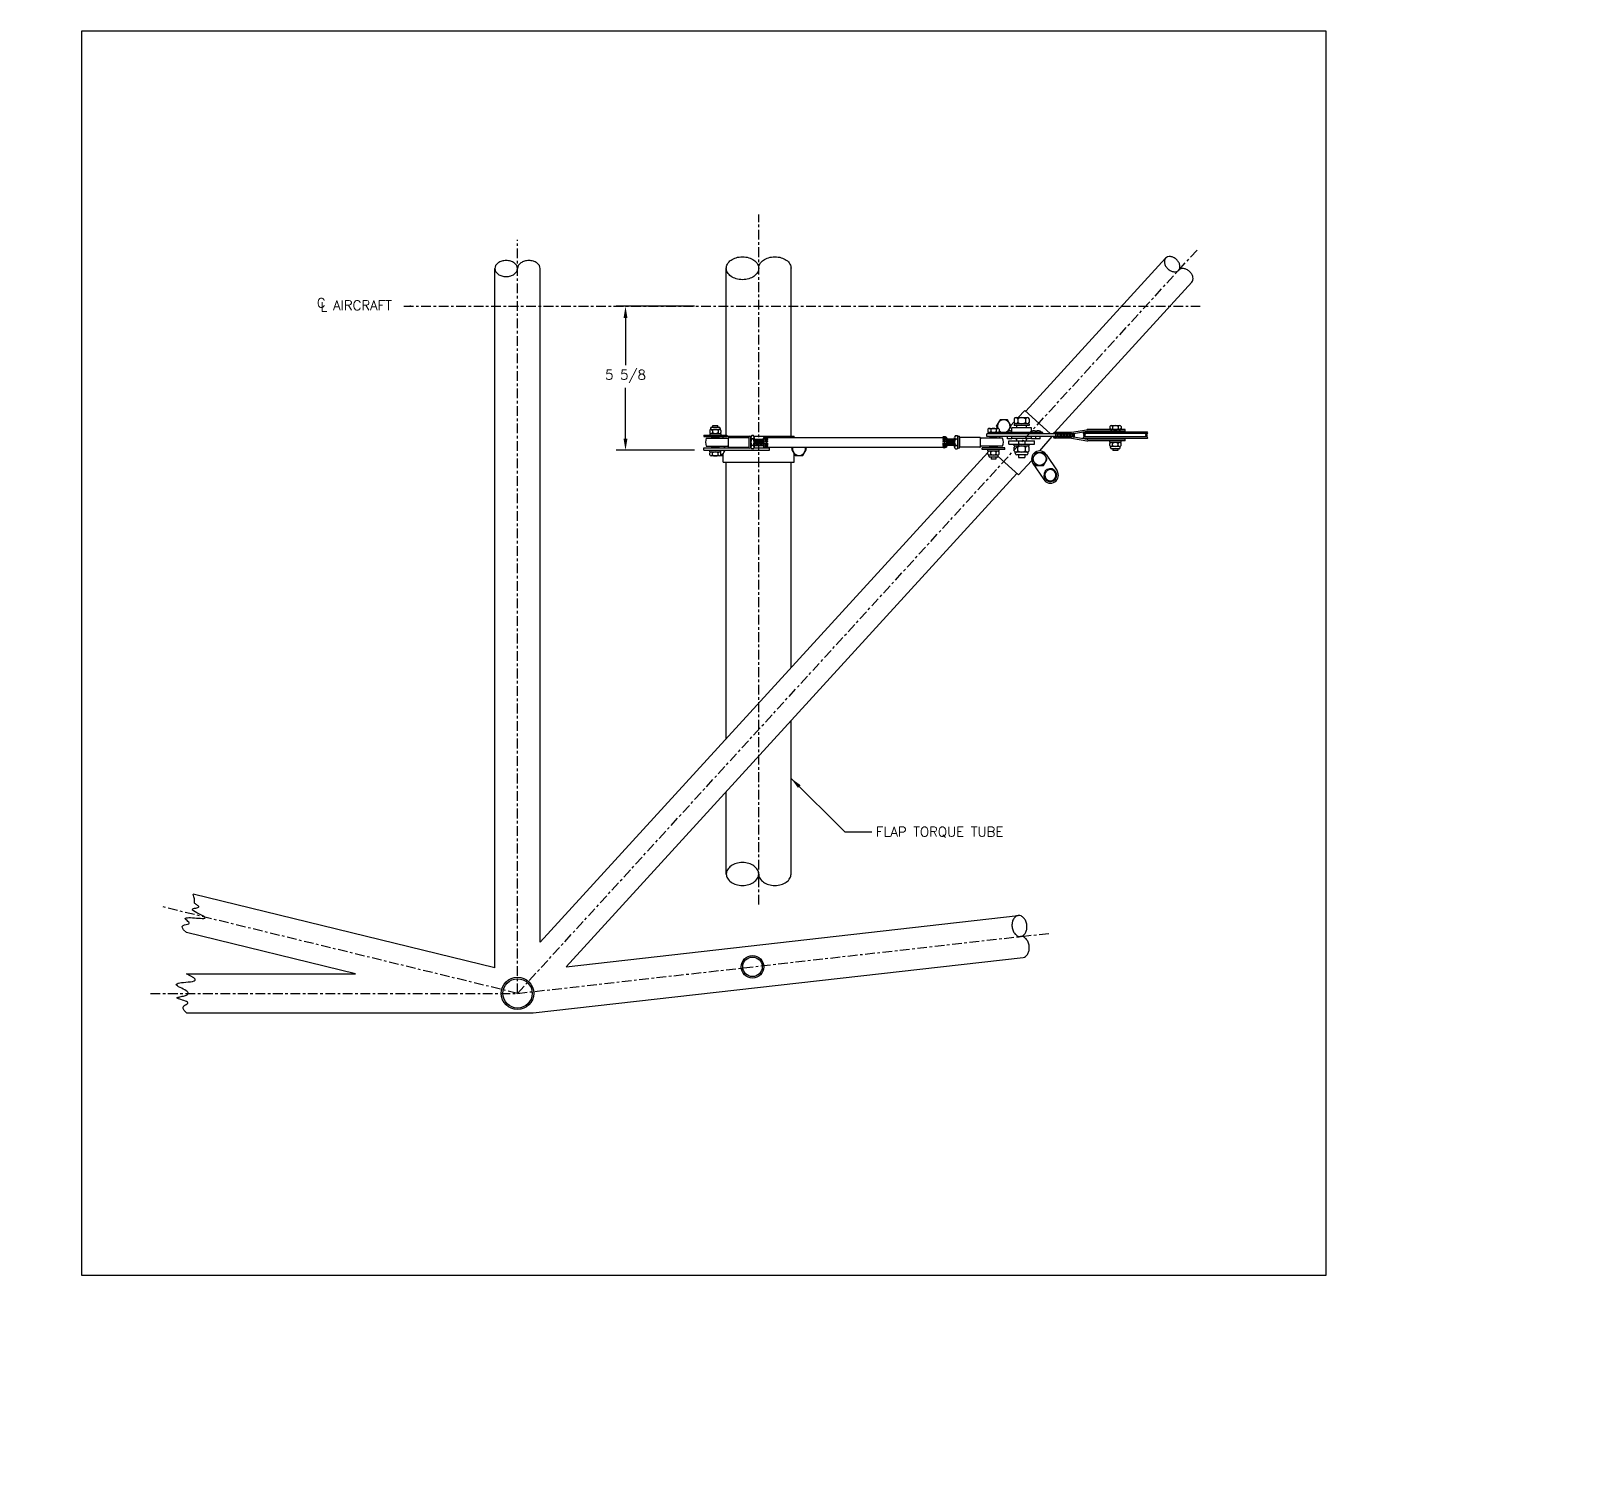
# Model space of a CAD drawing. Extents: x 0 to 197, y -9 to 48.
# Drawn here: x 77.5 to 137.2, y -8.7 to 46.8 of the extents above; entities that cross this region are included whole.
import ezdxf

# ---------------------------------------------------------------- set-up
doc = ezdxf.new("R2010")
doc.units = 0
doc.header["$LTSCALE"] = 0.3
doc.header["$MEASUREMENT"] = 0
doc.linetypes.add('CENTER', pattern=[2, 1.25, -0.25, 0.25, -0.25])
doc.linetypes.add('HIDDEN', pattern=[0.375, 0.25, -0.125])
doc.layers.get('Defpoints').update_dxf_attribs({"linetype": 'CONTINUOUS'})
for name, color, linetype in [('1', 1, 'CONTINUOUS'), ('CENTER', 4, 'CENTER'), ('HW', 6, 'CONTINUOUS'), ('NOTES', 2, 'CONTINUOUS')]:
    doc.layers.add(name, color=color, linetype=linetype)
doc.styles.add('ROMANS', font='ROMANS.shx')
doc.dimstyles.new('DECIMAL', dxfattribs={"dimscale": 3, "dimtxt": 0.125, "dimasz": 0.15, "dimexe": 0.12, "dimexo": 0.12, "dimgap": 0.05, "dimtad": 0, "dimtih": 1, "dimtoh": 1, "dimzin": 4, "dimdsep": 46, "dimtxsty": 'ROMANS', "dimcen": 0.09, "dimclrd": 6, "dimclre": 6, "dimclrt": 256, "dimadec": 0, "dimazin": 0, "dimtfac": 0.72, "dimtofl": 0, "dimtmove": 0, "dimatfit": 3, "dimfxl": 1, "dimtolj": 1, "dimtzin": 4, "dimarcsym": 0})
doc.dimstyles.new('FRACTION', dxfattribs={"dimscale": 3, "dimtxt": 0.125, "dimasz": 0.15, "dimexe": 0.12, "dimexo": 0.12, "dimgap": 0.05, "dimtad": 0, "dimtih": 1, "dimtoh": 1, "dimdec": 4, "dimzin": 4, "dimdsep": 46, "dimlunit": 5, "dimtxsty": 'ROMANS', "dimcen": 0.09, "dimclrd": 6, "dimclre": 6, "dimclrt": 256, "dimadec": 0, "dimazin": 0, "dimtfac": 0.72, "dimtdec": 4, "dimtofl": 0, "dimtmove": 0, "dimatfit": 3, "dimfxl": 1, "dimfrac": 2, "dimtolj": 1, "dimtzin": 4, "dimarcsym": 0})

# ---------------------------------------------------------------- blocks, each defined once
blk = doc.blocks.new('*D10')
at = {"layer": 'Defpoints', "color": 0, "transparency": 16777216}
for p in [(100.448, 36.155), (103.473, 36.155), (103.473, 30.6)]:
    blk.add_point(p, dxfattribs=at)
at = {"layer": 'NOTES', "color": 6, "lineweight": -2, "transparency": 16777216}
for p, q in [((103.113, 36.155), (100.088, 36.155)), ((100.448, 35.705), (100.448, 33.887)), ((100.448, 31.05), (100.448, 33.015)), ((103.113, 30.6), (100.088, 30.6))]:
    blk.add_line(p, q, dxfattribs=at)
at = {"layer": 'NOTES', "color": 6, "transparency": 16777216}
for points in [[(100.373, 35.705), (100.523, 35.705), (100.448, 36.155)], [(100.373, 31.05), (100.523, 31.05), (100.448, 30.6)]]:
    blk.add_solid(points, dxfattribs=at)
at = {"layer": 'NOTES', "transparency": 16777216, "insert": (100.448, 33.451), "char_height": 0.375, "attachment_point": 5, "style": 'ROMANS'}
blk.add_mtext('\\A1;5 5/8', dxfattribs=at)

msp = doc.modelspace()

# ---------------------------------------------------------------- linework, layer by layer
at = {"layer": '1', "color": 41, "linetype": 'CENTER'}
for p, q in [((105.5863, 13.08015), (105.5863, 39.69015)), ((96.2813, 9.65515), (96.2813, 38.72149)), ((96.2813, 9.65515), (122.51723, 38.33905)), ((96.2813, 9.65515), (82.59718, 12.98936)), ((96.2813, 9.65515), (116.85252, 11.97873)), ((82.1193, 9.65515), (96.2813, 9.65515))]:
    msp.add_line(p, q, dxfattribs=at)
at = {"layer": '1', "color": 41}
for p, q in [((95.4063, 10.64029), (95.4063, 37.60937)), ((97.1563, 11.63044), (97.1563, 37.60937)), ((104.3363, 31.19015), (104.3363, 37.62195)), ((106.8363, 31.14515), (106.8363, 37.62195)), ((115.88889, 32.11089), (121.2868, 38.01246)), ((116.99876, 31.28704), (122.3014, 37.08445)), ((97.1563, 11.63044), (114.4312, 30.51719)), ((104.3363, 19.48038), (104.3363, 30.14515)), ((106.8363, 22.21364), (106.8363, 30.14515)), ((98.15441, 10.68439), (115.55362, 29.70705)), ((106.8363, 14.25743), (106.8363, 20.17636)), ((104.3363, 14.25743), (104.3363, 17.44309)), ((95.4063, 10.64029), (83.76296, 13.47725)), ((98.15441, 10.68439), (115.60328, 12.65529)), ((90.035, 10.40515), (83.5043, 11.99639)), ((96.88037, 8.90515), (115.78567, 11.04056)), ((83.5043, 10.40515), (90.035, 10.40515)), ((83.5043, 8.90515), (96.88037, 8.90515))]:
    msp.add_line(p, q, dxfattribs=at)
at = {"layer": '1'}
for p, q in [((115.31772, 31.55308), (115.44542, 31.69268)), ((115.59867, 31.86022), (115.85572, 32.14123)), ((115.85572, 32.14123), (116.40912, 31.63502)), ((104.2163, 31.06515), (104.2163, 31.13015)), ((104.35276, 31.14515), (105.30056, 31.14515)), ((105.39994, 31.14515), (106.9563, 31.14515)), ((105.87276, 31.09765), (112.74776, 31.09765)), ((106.9563, 31.09765), (106.9563, 31.14515)), ((114.38532, 31.13015), (114.38532, 31.23015)), ((117.77603, 31.23015), (114.38532, 31.23015)), ((117.77603, 31.13015), (114.38532, 31.13015)), ((114.84762, 31.06515), (114.90708, 31.13015)), ((116.40912, 31.63502), (116.85173, 31.23015)), ((116.43253, 30.57432), (116.91418, 31.13015)), ((117.63552, 31.29315), (117.02603, 31.29315)), ((117.02603, 31.23015), (117.02603, 31.29315)), ((117.02603, 31.06715), (117.02603, 31.13015)), ((117.63552, 31.06715), (117.02603, 31.06715)), ((117.65639, 31.29491), (118.25045, 31.39551)), ((117.65639, 31.0654), (118.25045, 30.96479)), ((117.66691, 31.23279), (118.26097, 31.3334)), ((117.66691, 31.12751), (118.26097, 31.02691)), ((117.77603, 31.13015), (117.77603, 31.23015)), ((119.7256, 31.39815), (118.28184, 31.39815)), ((119.7256, 31.33515), (118.28184, 31.33515)), ((119.7256, 31.33515), (119.7256, 31.39815)), ((103.47299, 30.69015), (105.22131, 30.69015)), ((103.47299, 30.60015), (103.47299, 30.69015)), ((103.47299, 30.60015), (106.00351, 30.60015)), ((104.2163, 30.14515), (104.2163, 30.46991)), ((105.27422, 30.69015), (105.29306, 30.69015)), ((105.40751, 30.69015), (106.00351, 30.69015)), ((105.87276, 30.72265), (112.74776, 30.72265)), ((106.00351, 30.60015), (106.00351, 30.69015)), ((106.9563, 30.14515), (106.9563, 30.46991)), ((114.5046, 30.69015), (114.52276, 30.71001)), ((119.7256, 31.02515), (118.28184, 31.02515)), ((119.7256, 30.96215), (118.28184, 30.96215)), ((119.7256, 30.96215), (119.7256, 31.02515)), ((104.2163, 30.14515), (106.9563, 30.14515)), ((114.83219, 30.36696), (115.61263, 29.65308)), ((115.61263, 29.65308), (116.12095, 30.20879)), ((116.16785, 30.09264), (116.58336, 29.46827)), ((116.684, 30.43614), (117.09951, 29.81176))]:
    msp.add_line(p, q, dxfattribs=at)
at = {"layer": '1', "color": 6}
for p, q in [((103.47276, 31.19015), (103.47276, 31.13015)), ((103.47276, 31.19015), (104.35276, 31.19015)), ((103.47276, 31.13015), (104.35276, 31.13015)), ((103.56581, 31.06515), (104.38822, 31.06515)), ((103.6962, 31.25015), (104.12933, 31.25015)), ((103.78776, 31.13015), (103.78776, 31.09674)), ((103.78776, 31.13015), (104.03776, 31.13015)), ((103.78776, 31.09674), (104.03776, 31.09674)), ((104.03776, 31.13015), (104.03776, 31.09674)), ((104.35276, 31.19015), (104.35276, 31.13015)), ((104.41276, 31.07015), (104.41276, 30.75015)), ((104.44276, 31.10015), (105.20776, 31.10015)), ((105.20776, 31.10015), (105.20776, 30.72015)), ((105.28778, 30.72008), (105.28775, 31.1014)), ((105.28776, 31.10015), (105.28776, 30.72015)), ((105.38224, 31.16487), (105.31825, 31.16486)), ((105.41278, 30.72009), (105.41275, 31.10141)), ((105.41278, 30.72009), (105.41275, 31.10141)), ((105.41275, 31.09616), (105.41278, 30.72416)), ((113.14775, 31.10022), (113.14778, 30.71889)), ((113.14775, 31.10022), (113.14778, 30.71889)), ((113.14778, 30.72414), (113.14775, 31.09614)), ((113.17825, 31.16485), (113.24224, 31.16485)), ((113.27275, 31.10023), (113.27278, 30.7189)), ((113.27276, 30.72015), (113.27276, 31.10015)), ((113.35276, 30.72015), (113.35276, 31.10015)), ((114.11776, 31.10015), (113.35276, 31.10015)), ((114.14776, 30.75015), (114.14776, 31.07015)), ((114.99472, 31.06515), (114.17231, 31.06515)), ((114.86433, 31.29015), (114.4312, 31.29015)), ((114.52276, 31.09674), (114.52276, 31.13015)), ((114.77276, 31.09674), (114.52276, 31.09674)), ((114.77276, 31.09674), (114.77276, 31.13015)), ((114.92167, 31.23015), (114.92167, 31.29015)), ((116.54667, 31.29015), (114.92167, 31.29015)), ((115.19102, 31.04214), (115.19102, 31.13015)), ((115.35102, 31.04214), (115.19102, 31.04214)), ((115.35102, 31.04214), (115.35102, 31.13015)), ((116.10917, 31.47015), (115.35917, 31.47015)), ((115.35917, 31.35015), (115.35917, 31.47015)), ((115.35917, 31.05015), (115.35917, 31.13015)), ((115.9837, 31.05015), (115.35917, 31.05015)), ((116.02292, 31.62015), (115.44542, 31.62015)), ((116.02292, 31.56015), (115.44542, 31.56015)), ((115.48465, 31.04214), (115.48465, 31.05015)), ((115.54417, 31.04214), (115.48465, 31.04214)), ((115.54417, 31.47015), (115.54417, 31.56015)), ((115.54417, 30.96015), (115.54417, 31.05015)), ((115.92417, 31.47015), (115.92417, 31.56015)), ((115.92417, 30.96015), (115.92417, 31.05015)), ((115.9837, 31.04214), (115.92417, 31.04214)), ((116.10917, 31.05015), (115.9837, 31.05015)), ((115.9837, 31.04214), (115.9837, 31.05015)), ((116.10917, 31.35015), (116.10917, 31.47015)), ((116.10917, 31.05015), (116.10917, 31.13015)), ((116.11733, 31.04214), (116.11733, 31.13015)), ((116.27733, 31.04214), (116.11733, 31.04214)), ((116.27733, 31.04214), (116.27733, 31.13015)), ((116.28686, 31.04214), (116.28686, 31.13015)), ((116.44686, 31.04214), (116.28686, 31.04214)), ((116.44686, 31.04214), (116.44686, 31.13015)), ((116.54667, 31.23015), (116.54667, 31.29015)), ((118.1006, 31.27615), (118.1006, 31.27415)), ((118.1006, 31.08615), (118.1006, 31.08415)), ((120.5716, 31.30515), (118.1296, 31.30515)), ((120.5716, 31.24515), (118.1296, 31.24515)), ((120.5716, 31.11515), (118.1296, 31.11515)), ((120.5716, 31.05515), (118.1296, 31.05515)), ((119.2356, 31.33515), (119.2356, 31.30515)), ((119.2356, 31.05515), (119.2356, 31.02515)), ((119.4656, 31.33515), (119.4656, 31.30515)), ((119.4656, 31.05515), (119.4656, 31.02515)), ((120.6006, 31.27615), (120.6006, 31.27415)), ((120.6006, 31.08615), (120.6006, 31.08415)), ((103.56581, 30.75515), (104.38822, 30.75515)), ((103.6962, 30.54015), (104.12933, 30.54015)), ((103.78776, 30.72356), (104.03776, 30.72356)), ((103.78776, 30.72356), (103.78776, 30.69015)), ((103.78776, 30.69015), (104.03776, 30.69015)), ((104.03776, 30.72356), (104.03776, 30.69015)), ((104.44276, 30.72015), (105.20776, 30.72015)), ((105.38225, 31.03751), (105.31826, 31.03751)), ((105.38227, 30.78281), (105.31828, 30.78281)), ((105.38228, 30.65546), (105.31829, 30.65545)), ((113.17826, 31.03749), (113.24225, 31.0375)), ((113.17828, 30.78279), (113.24227, 30.7828)), ((113.17829, 30.65544), (113.24228, 30.65545)), ((114.11776, 30.72015), (113.35276, 30.72015)), ((114.99472, 30.75515), (114.17231, 30.75515)), ((115.08776, 30.69015), (114.20776, 30.69015)), ((114.20776, 30.63015), (114.20776, 30.69015)), ((115.08776, 30.63015), (114.20776, 30.63015)), ((114.86433, 30.57015), (114.4312, 30.57015)), ((114.77276, 30.72356), (114.52276, 30.72356)), ((114.52276, 30.69015), (114.52276, 30.72356)), ((114.77276, 30.69015), (114.52276, 30.69015)), ((114.77276, 30.69015), (114.77276, 30.72356)), ((115.08776, 30.63015), (115.08776, 30.69015)), ((115.23417, 30.96015), (116.23417, 30.96015)), ((115.23417, 30.83415), (115.23417, 30.96015)), ((115.23417, 30.83415), (116.23417, 30.83415)), ((115.44542, 30.77415), (116.02292, 30.77415)), ((116.23417, 30.83415), (116.23417, 30.96015)), ((119.56717, 30.90215), (119.13404, 30.90215))]:
    msp.add_line(p, q, dxfattribs=at)
at = {"layer": '1', "color": 4, "linetype": 'HIDDEN', "ltscale": 0.25}
for p, q in [((115.60917, 30.96015), (115.60917, 30.83415)), ((115.85917, 30.96015), (115.85917, 30.83415))]:
    msp.add_line(p, q, dxfattribs=at)
at = {"layer": '1', "color": 41}
for points in [[(96.2813, 37.60937, 0.13325615), (96.25082, 37.72173, 0.10675627), (96.15316, 37.82812, 0.08282753), (96.01712, 37.89387, 0.07135175), (95.8438, 37.91873, 0.07135175), (95.67049, 37.89387, 0.08282753), (95.53444, 37.82812, 0.10675627), (95.43679, 37.72173, 0.13325615), (95.4063, 37.60937, 0.13325615), (95.43679, 37.49701, 0.10675627), (95.53444, 37.39062, 0.08282753), (95.67049, 37.32487, 0.07135175), (95.8438, 37.30001, 0.07135175), (96.01712, 37.32487, 0.08282753), (96.15316, 37.39062, 0.10675627), (96.25082, 37.49701, 0.13325615)], [(104.3363, 37.62195, -0.13325615), (104.37985, 37.78247, -0.10675627), (104.51936, 37.93445, -0.08282753), (104.71371, 38.02838, -0.07135175), (104.9613, 38.06389, -0.07135175), (105.2089, 38.02838, -0.08282753), (105.40324, 37.93445, -0.10675627), (105.54275, 37.78247, -0.13325615), (105.5863, 37.62195, -0.13325615), (105.54275, 37.46144, -0.10675627), (105.40324, 37.30945, -0.08282753), (105.2089, 37.21552, -0.07135175), (104.9613, 37.18001, -0.07135175), (104.71371, 37.21552, -0.08282753), (104.51936, 37.30945, -0.10675627), (104.37985, 37.46144, -0.13325615)], [(121.7941, 37.54845, 0.13325615), (121.83601, 37.62976, 0.10675627), (121.83581, 37.74323, 0.08282753), (121.7918, 37.85349, 0.07135175), (121.7045, 37.95981, 0.07135175), (121.59083, 38.03731, 0.08282753), (121.47709, 38.07133, 0.10675627), (121.36406, 38.06144, 0.13325615), (121.2868, 38.01246, 0.13325615), (121.24489, 37.93115, 0.10675627), (121.24509, 37.81768, 0.08282753), (121.2891, 37.70742, 0.07135175), (121.3764, 37.6011, 0.07135175), (121.49007, 37.5236, 0.08282753), (121.60381, 37.48958, 0.10675627), (121.71684, 37.49948, 0.13325615)], [(104.3363, 14.25743, 0.13325615), (104.37985, 14.09692, 0.10675627), (104.51936, 13.94493, 0.08282753), (104.71371, 13.851, 0.07135175), (104.9613, 13.81549, 0.07135175), (105.2089, 13.851, 0.08282753), (105.40324, 13.94493, 0.10675627), (105.54275, 14.09692, 0.13325615), (105.5863, 14.25743, 0.13325615), (105.54275, 14.41795, 0.10675627), (105.40324, 14.56993, 0.08282753), (105.2089, 14.66386, 0.07135175), (104.9613, 14.69937, 0.07135175), (104.71371, 14.66386, 0.08282753), (104.51936, 14.56993, 0.10675627), (104.37985, 14.41795, 0.13325615)], [(115.69447, 11.84792, 0.13325615), (115.79497, 11.88776, 0.10675627), (115.88296, 11.98896, 0.08282753), (115.92945, 12.12134, 0.07135175), (115.93432, 12.28385, 0.07135175), (115.89332, 12.44118, 0.08282753), (115.81847, 12.55985, 0.10675627), (115.71013, 12.63887, 0.13325615), (115.60328, 12.65529, 0.13325615), (115.50278, 12.61545, 0.10675627), (115.41479, 12.51425, 0.08282753), (115.3683, 12.38188, 0.07135175), (115.36343, 12.21936, 0.07135175), (115.40443, 12.06203, 0.08282753), (115.47927, 11.94336, 0.10675627), (115.58762, 11.86434, 0.13325615)]]:
    msp.add_lwpolyline(points, format="xyb", close=True, dxfattribs=at)
for points in [[(97.1563, 37.60937, 0.13325615), (97.12582, 37.72173, 0.10675627), (97.02816, 37.82812, 0.08282753), (96.89212, 37.89387, 0.07135175), (96.7188, 37.91873, 0.07135175), (96.54549, 37.89387, 0.08282753), (96.40944, 37.82812, 0.10675627), (96.31179, 37.72173, 0.13325615), (96.2813, 37.60937, 0.13325615)], [(105.5863, 37.62195, -0.13325615), (105.62985, 37.78247, -0.10675627), (105.76936, 37.93445, -0.08282753), (105.96371, 38.02838, -0.07135175), (106.2113, 38.06389, -0.07135175), (106.4589, 38.02838, -0.08282753), (106.65324, 37.93445, -0.10675627), (106.79275, 37.78247, -0.13325615), (106.8363, 37.62195, -0.13325615)], [(122.3014, 37.08445, 0.13325615), (122.34331, 37.16576, 0.10675627), (122.34311, 37.27922, 0.08282753), (122.2991, 37.38949, 0.07135175), (122.2118, 37.49581, 0.07135175), (122.09814, 37.5733, 0.08282753), (121.9844, 37.60733, 0.10675627), (121.87136, 37.59743, 0.13325615), (121.7941, 37.54845, 0.13325615)], [(105.5863, 14.25743, 0.13325615), (105.62985, 14.09692, 0.10675627), (105.76936, 13.94493, 0.08282753), (105.96371, 13.851, 0.07135175), (106.2113, 13.81549, 0.07135175), (106.4589, 13.851, 0.08282753), (106.65324, 13.94493, 0.10675627), (106.79275, 14.09692, 0.13325615), (106.8363, 14.25743, 0.13325615)], [(115.78567, 11.04056, 0.13325615), (115.88616, 11.0804, 0.10675627), (115.97415, 11.18159, 0.08282753), (116.02064, 11.31397, 0.07135175), (116.02552, 11.47648, 0.07135175), (115.98451, 11.63381, 0.08282753), (115.90967, 11.75249, 0.10675627), (115.80132, 11.8315, 0.13325615), (115.69447, 11.84792, 0.13325615)]]:
    msp.add_lwpolyline(points, format="xyb", dxfattribs=at)
at = {"layer": '1', "color": 6}
for points in [[(115.14602, 31.29015, -0.15944291), (115.15406, 31.31473, -0.1063774), (115.18263, 31.34011, -0.0712361), (115.22077, 31.355, -0.05755567), (115.27102, 31.3608, -0.05755567), (115.32127, 31.355, -0.06926481), (115.35842, 31.34066, -0.1063774)], [(116.07233, 31.29015, -0.15944291), (116.08037, 31.31473, -0.1063774), (116.10894, 31.34011, -0.0712361), (116.14708, 31.355, -0.05755567), (116.19733, 31.3608, -0.05755567), (116.24758, 31.355, -0.0712361), (116.28572, 31.34011, -0.1063774), (116.31429, 31.31473, -0.15944291), (116.32233, 31.29015, -0.15944291)], [(116.28209, 31.34209, -0.06405153), (116.31661, 31.355, -0.05755567), (116.36686, 31.3608, -0.05755567), (116.41711, 31.355, -0.0712361), (116.45524, 31.34011, -0.1063774), (116.48381, 31.31473, -0.15944291), (116.49186, 31.29015, -0.15944291)]]:
    msp.add_lwpolyline(points, format="xyb", dxfattribs=at)
at = {"layer": '1', "color": 4, "const_width": 0.045}
for points in [[(118.12611, 31.18015, -1), (118.17111, 31.18015, -1)], [(120.5751, 31.18015, 1), (120.5301, 31.18015, 1)]]:
    msp.add_lwpolyline(points, format="xyb", close=True, dxfattribs=at)
at = {"layer": '1', "color": 41}
for points in [[(83.5043, 11.99639), (83.39781, 12.10251), (83.34938, 12.18107), (83.34679, 12.23683), (83.37787, 12.27453), (83.43041, 12.29894), (83.49222, 12.31479), (83.5511, 12.32684), (83.59487, 12.33985), (83.61428, 12.35755), (83.61197, 12.37964), (83.59354, 12.40483), (83.56459, 12.43181), (83.5307, 12.45928), (83.49749, 12.48592), (83.47055, 12.51044), (83.45546, 12.53153), (83.45663, 12.54817), (83.47359, 12.56049), (83.50465, 12.56892), (83.54816, 12.57385), (83.60243, 12.57573), (83.6658, 12.57495), (83.73658, 12.57194), (83.81311, 12.56711), (83.8933, 12.56102), (83.97344, 12.55475), (84.0494, 12.54954), (84.11706, 12.54659), (84.17229, 12.54715), (84.21097, 12.55242), (84.22897, 12.56364), (84.22218, 12.58203), (84.18835, 12.60829), (84.13277, 12.64102), (84.06262, 12.67829), (83.98508, 12.71819), (83.90733, 12.75879), (83.83654, 12.79816), (83.77989, 12.83438), (83.74455, 12.86554), (83.73554, 12.89023), (83.74914, 12.90923), (83.77948, 12.92381), (83.82068, 12.93527), (83.86686, 12.9449), (83.91215, 12.95399), (83.95066, 12.96384), (83.97651, 12.97573), (83.98542, 12.99061), (83.97941, 13.00805), (83.96212, 13.02729), (83.93716, 13.04754), (83.90816, 13.06803), (83.87873, 13.08799), (83.85251, 13.10664), (83.83311, 13.12322), (83.82299, 13.1377), (83.81996, 13.15312), (83.82067, 13.17326), (83.82177, 13.20191), (83.8199, 13.24284), (83.81171, 13.29985), (83.79385, 13.37673), (83.76296, 13.47725)], [(83.5043, 8.90515), (83.41785, 8.99562), (83.37922, 9.06789), (83.37786, 9.1247), (83.40322, 9.16878), (83.44478, 9.20286), (83.49198, 9.22966), (83.53429, 9.25192), (83.56116, 9.27236), (83.56457, 9.29319), (83.54658, 9.31455), (83.51176, 9.33602), (83.46468, 9.35722), (83.40991, 9.37775), (83.35203, 9.39721), (83.29561, 9.4152), (83.24522, 9.43133), (83.20461, 9.44532), (83.17427, 9.45737), (83.15383, 9.46781), (83.14295, 9.47695), (83.14129, 9.48513), (83.14849, 9.49266), (83.1642, 9.49987), (83.18809, 9.50708), (83.21955, 9.51459), (83.25702, 9.52256), (83.2987, 9.53115), (83.34277, 9.54051), (83.38743, 9.55079), (83.43088, 9.56212), (83.4713, 9.57467), (83.50688, 9.58858), (83.53601, 9.60397), (83.55775, 9.62093), (83.57138, 9.6395), (83.57616, 9.65974), (83.57135, 9.6817), (83.55621, 9.70544), (83.53002, 9.731), (83.49203, 9.75845), (83.44236, 9.78771), (83.38453, 9.81824), (83.32293, 9.84936), (83.26193, 9.8804), (83.20591, 9.91069), (83.15925, 9.93955), (83.12633, 9.96631), (83.11153, 9.99031), (83.11805, 10.01104), (83.14445, 10.02877), (83.18809, 10.04392), (83.24636, 10.05695), (83.31662, 10.06828), (83.39626, 10.07835), (83.48265, 10.08761), (83.57316, 10.09648), (83.66394, 10.10579), (83.74626, 10.11792), (83.81015, 10.13565), (83.84564, 10.16175), (83.84277, 10.19897), (83.79156, 10.2501), (83.68206, 10.31791), (83.5043, 10.40515)]]:
    msp.add_lwpolyline(points, dxfattribs=at)
for centre, radius in [((105.34864, 10.67933), 0.4375), ((105.34864, 10.67933), 0.3775), ((96.2813, 9.65515), 0.625), ((96.2813, 9.65515), 0.565)]:
    msp.add_circle(centre, radius, dxfattribs=at)
at = {"layer": '1', "color": 6}
for centre, radius, start, end in [((103.91276, 30.91015), 0.38, 155.9273461, 204.0726539), ((103.91276, 30.91015), 0.22459, 123.8186728, 136.3586224), ((103.91276, 30.91015), 0.22459, 43.6413776, 56.1813272), ((104.38822, 31.09515), 0.03, 270, 335.3756816), ((104.44276, 31.07015), 0.03, 90, 155.3756816), ((105.24776, 31.10015), 0.04, 0, 180), ((105.36935, 31.10119), 0.08164, 128.749532, 231.2598014), ((105.33115, 31.10118), 0.08164, 308.749532, 51.2598014), ((105.87597, 30.95076), 0.12915, 56.4813316, 123.114834), ((112.74455, 30.98998), 0.12915, 56.885166, 123.5186684), ((112.74455, 30.95076), 0.12915, 56.885166, 123.5186684), ((113.22935, 31.10118), 0.08164, 128.749532, 231.2598014), ((113.19115, 31.10117), 0.08164, 308.749532, 51.2598014), ((113.31276, 31.10015), 0.04, 0, 180), ((114.11776, 31.07015), 0.03, 24.6243184, 90), ((114.17231, 31.09515), 0.03, 204.6243184, 270), ((114.64776, 30.91015), 0.22459, 123.8186728, 136.3586224), ((114.64776, 30.91015), 0.22459, 43.6413776, 56.1813272), ((114.64776, 30.91015), 0.38, 335.9273461, 24.0726539), ((115.29917, 31.35015), 0.06, 270, 0), ((116.16917, 31.35015), 0.06, 180, 189.1003624), ((117.03146, 31.20509), 0.08823, 93.5251291, 163.4962979), ((117.03146, 31.15522), 0.08823, 196.5037021, 266.4748709), ((117.15102, 31.18091), 0.11443, 134.1688786, 225.8311214), ((117.21598, 31.18091), 0.11443, 134.1688786, 225.8311214), ((117.28195, 31.18091), 0.11443, 134.1688786, 225.8311214), ((117.34041, 31.18091), 0.11443, 134.1688786, 225.8311214), ((117.40188, 31.18091), 0.11443, 134.1688786, 225.8311214), ((117.40188, 31.18091), 0.11443, 134.1688786, 225.8311214), ((117.45834, 31.18091), 0.11443, 134.1688786, 225.8311214), ((117.51481, 31.18091), 0.11443, 134.1688786, 225.8311214), ((117.57628, 31.18091), 0.11443, 134.1688786, 225.8311214), ((117.63274, 31.18091), 0.11443, 134.1688786, 225.8311214), ((117.69221, 31.18091), 0.11443, 134.1688786, 225.8311214), ((117.74868, 31.18091), 0.11443, 134.1688786, 225.8311214), ((117.80864, 31.18091), 0.11443, 134.1688786, 225.8311214), ((117.85661, 31.18091), 0.11443, 134.1688786, 225.8311214), ((118.1296, 31.27615), 0.029, 90, 180), ((118.1296, 31.27415), 0.029, 180, 270), ((118.1296, 31.08615), 0.029, 90, 180), ((118.1296, 31.08415), 0.029, 180, 270), ((118.1296, 31.18015), 0.065, 270, 90), ((120.5716, 31.18015), 0.065, 90, 270), ((120.5716, 31.27615), 0.029, 360, 90), ((120.5716, 31.27415), 0.029, 270, 0), ((120.5716, 31.08615), 0.029, 360, 90), ((120.5716, 31.08415), 0.029, 270, 360), ((103.91276, 30.91015), 0.22459, 223.6413776, 236.1813272), ((103.91276, 30.91015), 0.22459, 303.8186728, 316.3586224), ((104.38822, 30.72515), 0.03, 24.6243184, 90), ((104.44276, 30.75015), 0.03, 204.6243184, 270), ((105.24776, 30.72015), 0.04, 180, 0), ((105.36938, 30.71913), 0.08164, 128.749532, 231.2598014), ((105.56884, 30.91018), 0.28108, 153.0631613, 206.9461721), ((105.13168, 30.91014), 0.28108, 333.0631613, 26.9461721), ((105.33118, 30.71913), 0.08164, 308.749532, 51.2598014), ((105.87597, 30.90899), 0.12915, 56.4813316, 123.114834), ((105.87597, 30.86754), 0.12915, 56.4813316, 123.114834), ((105.87597, 30.81876), 0.12915, 56.4813316, 123.114834), ((105.87597, 31.00154), 0.12915, 236.885166, 303.5186684), ((105.87597, 30.95276), 0.12915, 236.885166, 303.5186684), ((105.87597, 30.91131), 0.12915, 236.885166, 303.5186684), ((105.87597, 30.86955), 0.12915, 236.885166, 303.5186684), ((105.87597, 30.83033), 0.12915, 236.885166, 303.5186684), ((112.74455, 30.90899), 0.12915, 56.885166, 123.5186684), ((112.74455, 30.86754), 0.12915, 56.885166, 123.5186684), ((112.74455, 30.81876), 0.12915, 56.885166, 123.5186684), ((112.74455, 31.00154), 0.12915, 236.4813316, 303.114834), ((112.74455, 30.95276), 0.12915, 236.4813316, 303.114834), ((112.74455, 30.91131), 0.12915, 236.4813316, 303.114834), ((112.74455, 30.86955), 0.12915, 236.4813316, 303.114834), ((112.74455, 30.83033), 0.12915, 236.4813316, 303.114834), ((113.22938, 30.71912), 0.08164, 128.749532, 231.2598014), ((113.42884, 30.91017), 0.28108, 153.0631613, 206.9461721), ((112.99168, 30.91013), 0.28108, 333.0631613, 26.9461721), ((113.19118, 30.71912), 0.08164, 308.749532, 51.2598014), ((113.31276, 30.72015), 0.04, 180, 0), ((114.11776, 30.75015), 0.03, 270, 335.3756816), ((114.17231, 30.72515), 0.03, 90, 155.3756816), ((114.64776, 30.91015), 0.22459, 223.6413776, 236.1813272), ((114.64776, 30.91015), 0.22459, 303.8186728, 316.3586224)]:
    msp.add_arc(centre, radius, start, end, dxfattribs=at)
at = {"layer": '1'}
for centre, radius, start, end in [((117.63552, 31.41815), 0.125, 270, 279.6121148), ((117.63552, 31.41815), 0.188, 270, 279.6121148), ((117.63552, 30.94215), 0.188, 80.3878852, 90), ((117.63552, 30.94215), 0.125, 80.3878852, 90), ((118.28184, 31.21015), 0.188, 90, 99.6121148), ((118.28184, 31.21015), 0.125, 90, 99.6121148), ((116.42592, 30.26439), 0.31, 33.6431661, 213.6431661), ((118.28184, 31.15015), 0.188, 260.3878852, 270), ((118.28184, 31.15015), 0.125, 260.3878852, 270), ((116.84144, 29.64001), 0.25, 120.4153893, 119.4888089), ((116.84144, 29.64001), 0.215, 131.9219114, 130.599144), ((116.84144, 29.64001), 0.31, 213.6431661, 33.6431661)]:
    msp.add_arc(centre, radius, start, end, dxfattribs=at)
at = {"layer": 'CENTER', "color": 6, "linetype": 'CENTER'}
msp.add_line((91.88946, 36.15515), (122.6193, 36.15515), dxfattribs=at)
at = {"layer": 'HW'}
for p, q in [((115.44542, 31.8102), (115.44542, 31.67017)), ((115.51761, 31.86022), (115.5898, 31.86022)), ((115.5898, 31.86022), (115.87855, 31.86022)), ((115.5898, 31.8102), (115.5898, 31.67017)), ((115.87855, 31.86022), (115.95074, 31.86022)), ((115.87855, 31.8102), (115.87855, 31.67017)), ((116.02292, 31.8102), (116.02292, 31.67017)), ((103.6962, 31.36969), (103.6962, 31.28766)), ((103.6962, 31.25015), (103.6962, 31.19015)), ((103.7275, 31.44471), (103.7275, 31.4025)), ((103.75034, 31.4072), (103.80448, 31.4072)), ((103.77251, 31.48972), (104.05301, 31.48972)), ((103.80448, 31.4072), (104.02105, 31.4072)), ((103.80448, 31.36969), (103.80448, 31.28766)), ((103.81876, 31.48972), (103.81876, 31.55996)), ((103.81876, 31.55996), (104.00676, 31.55996)), ((104.00676, 31.48972), (104.00676, 31.55996)), ((104.02105, 31.4072), (104.07519, 31.4072)), ((104.02105, 31.36969), (104.02105, 31.28766)), ((104.09803, 31.44471), (104.09803, 31.4025)), ((104.12933, 31.36969), (104.12933, 31.28766)), ((104.12933, 31.25015), (104.12933, 31.19015)), ((105.77276, 31.09815), (105.77276, 30.72215)), ((105.77276, 31.09815), (105.87276, 31.09815)), ((105.87276, 31.09815), (105.87276, 30.72215)), ((112.84776, 31.09815), (112.74776, 31.09815)), ((112.74776, 31.09815), (112.74776, 30.72215)), ((112.84776, 30.72215), (112.84776, 31.09815)), ((114.4312, 31.40969), (114.4312, 31.32766)), ((114.4312, 31.29015), (114.4312, 31.23015)), ((114.48534, 31.4472), (114.53948, 31.4472)), ((114.53948, 31.4472), (114.75605, 31.4472)), ((114.53948, 31.40969), (114.53948, 31.32766)), ((114.75605, 31.4472), (114.81019, 31.4472)), ((114.75605, 31.40969), (114.75605, 31.32766)), ((114.86433, 31.40969), (114.86433, 31.32766)), ((114.86433, 31.29015), (114.86433, 31.23015)), ((115.44542, 31.62015), (115.44542, 31.56015)), ((116.02292, 31.62015), (116.02292, 31.56015)), ((119.13404, 31.51769), (119.13404, 31.43566)), ((119.18818, 31.5552), (119.24232, 31.5552)), ((119.24232, 31.5552), (119.45888, 31.5552)), ((119.24232, 31.51769), (119.24232, 31.43566)), ((119.45888, 31.5552), (119.51302, 31.5552)), ((119.45888, 31.51769), (119.45888, 31.43566)), ((119.56717, 31.51769), (119.56717, 31.43566)), ((103.6962, 30.54015), (103.6962, 30.60015)), ((103.6962, 30.42062), (103.6962, 30.50264)), ((103.80448, 30.42062), (103.80448, 30.50264)), ((104.02105, 30.42062), (104.02105, 30.50264)), ((104.12933, 30.54015), (104.12933, 30.60015)), ((104.12933, 30.42062), (104.12933, 30.50264)), ((105.41275, 31.03515), (105.74276, 31.03515)), ((105.41276, 31.03515), (105.41276, 30.78515)), ((105.41277, 30.78515), (105.74276, 30.78515)), ((105.44276, 31.00015), (105.44276, 30.82015)), ((105.47276, 31.03515), (105.47276, 30.78515)), ((105.50276, 31.00015), (105.50276, 30.82015)), ((105.53276, 31.03515), (105.53276, 30.78515)), ((105.56276, 31.00015), (105.56276, 30.82015)), ((105.59276, 31.03515), (105.59276, 30.78515)), ((105.62276, 31.00015), (105.62276, 30.82015)), ((105.65276, 31.03515), (105.65276, 30.78515)), ((105.68276, 31.00015), (105.68276, 30.82015)), ((105.71276, 31.03515), (105.71276, 30.78515)), ((105.74276, 31.00015), (105.74276, 30.82015)), ((105.77276, 30.72215), (105.87276, 30.72215)), ((112.84776, 30.72215), (112.74776, 30.72215)), ((113.14775, 31.03515), (112.87776, 31.03515)), ((112.87776, 30.82015), (112.87776, 31.00015)), ((113.14777, 30.78515), (112.87776, 30.78515)), ((112.90776, 30.78515), (112.90776, 31.03515)), ((112.93776, 30.82015), (112.93776, 31.00015)), ((112.96776, 30.78515), (112.96776, 31.03515)), ((112.99776, 30.82015), (112.99776, 31.00015)), ((113.02776, 30.78515), (113.02776, 31.03515)), ((113.05776, 30.82015), (113.05776, 31.00015)), ((113.08776, 30.78515), (113.08776, 31.03515)), ((113.11776, 30.82015), (113.11776, 31.00015)), ((113.14776, 30.78515), (113.14776, 31.03515)), ((114.4312, 30.57015), (114.4312, 30.63015)), ((114.4312, 30.45062), (114.4312, 30.53264)), ((114.53948, 30.45062), (114.53948, 30.53264)), ((114.75605, 30.45062), (114.75605, 30.53264)), ((114.86433, 30.57015), (114.86433, 30.63015)), ((114.86433, 30.45062), (114.86433, 30.53264)), ((115.44542, 30.77415), (115.44542, 30.83415)), ((115.44542, 30.5841), (115.44542, 30.72414)), ((115.48716, 30.48408), (115.48716, 30.54036)), ((115.5898, 30.53409), (115.51761, 30.53409)), ((115.5898, 30.5841), (115.5898, 30.72414)), ((115.87855, 30.53409), (115.5898, 30.53409)), ((115.87855, 30.5841), (115.87855, 30.72414)), ((115.95074, 30.53409), (115.87855, 30.53409)), ((115.98119, 30.48408), (115.98119, 30.54036)), ((116.02292, 30.77415), (116.02292, 30.83415)), ((116.02292, 30.5841), (116.02292, 30.72414)), ((116.28159, 30.51439), (116.13725, 30.26439)), ((116.28159, 30.51439), (116.57026, 30.51439)), ((116.7146, 30.26439), (116.57026, 30.51439)), ((119.13404, 30.90215), (119.13404, 30.96215)), ((119.13404, 30.78262), (119.13404, 30.86464)), ((119.16534, 30.7076), (119.16534, 30.74981)), ((119.24232, 30.74511), (119.18818, 30.74511)), ((119.49085, 30.66258), (119.21035, 30.66258)), ((119.24232, 30.78262), (119.24232, 30.86464)), ((119.45888, 30.74511), (119.24232, 30.74511)), ((119.2566, 30.66258), (119.2566, 30.59235)), ((119.4446, 30.59235), (119.2566, 30.59235)), ((119.4446, 30.66258), (119.4446, 30.59235)), ((119.45888, 30.78262), (119.45888, 30.86464)), ((119.51302, 30.74511), (119.45888, 30.74511)), ((119.53587, 30.7076), (119.53587, 30.74981)), ((119.56717, 30.90215), (119.56717, 30.96215)), ((119.56717, 30.78262), (119.56717, 30.86464)), ((103.80448, 30.38311), (103.75034, 30.38311)), ((104.02105, 30.38311), (103.80448, 30.38311)), ((104.07519, 30.38311), (104.02105, 30.38311)), ((114.4625, 30.3756), (114.4625, 30.41781)), ((114.53948, 30.41311), (114.48534, 30.41311)), ((114.78801, 30.33058), (114.50751, 30.33058)), ((114.75605, 30.41311), (114.53948, 30.41311)), ((114.55376, 30.33058), (114.55376, 30.26035)), ((114.74176, 30.26035), (114.55376, 30.26035)), ((114.74176, 30.33058), (114.74176, 30.26035)), ((114.81019, 30.41311), (114.75605, 30.41311)), ((114.83303, 30.3756), (114.83303, 30.41781)), ((115.92117, 30.42406), (115.54717, 30.42406)), ((115.60917, 30.42406), (115.60917, 30.32878)), ((115.60917, 30.32878), (115.85917, 30.32878)), ((115.85917, 30.42406), (115.85917, 30.32878)), ((116.13725, 30.26439), (116.28159, 30.01439)), ((116.28159, 30.01439), (116.57026, 30.01439)), ((116.57026, 30.01439), (116.7146, 30.26439))]:
    msp.add_line(p, q, dxfattribs=at)
for points in [[(115.23139, 31.35721), (115.3311, 31.52992), (115.18676, 31.77992), (114.89809, 31.77992), (114.75375, 31.52992), (114.8015, 31.4472)], [(114.86433, 31.33839), (114.89809, 31.27992), (114.92167, 31.27992)], [(104.11052, 30.39515), (104.17314, 30.39515), (104.2915, 30.60015)], [(104.2915, 30.69015), (104.25397, 30.75515)], [(106.89987, 30.72265), (106.85513, 30.64515), (106.99946, 30.39515), (107.28814, 30.39515), (107.43248, 30.64515), (107.38773, 30.72265)]]:
    msp.add_lwpolyline(points, dxfattribs=at)
msp.add_circle((116.42592, 30.26439), 0.24695, dxfattribs=at)
for centre, radius, start, end in [((115.04242, 31.52992), 0.24695, 314.4482361, 199.5692585), ((115.51761, 31.78311), 0.0771, 20.5699921, 159.4300079), ((115.51761, 31.69726), 0.0771, 200.5699921, 339.4300079), ((115.73417, 31.62682), 0.23339, 51.7867893, 128.2132107), ((115.73417, 31.85355), 0.23339, 231.7867893, 308.2132107), ((115.95074, 31.78311), 0.0771, 20.5699921, 159.4300079), ((115.95074, 31.69726), 0.0771, 200.5699921, 339.4300079), ((103.75034, 31.34937), 0.05783, 20.5699921, 159.4300079), ((103.75034, 31.30798), 0.05783, 200.5699921, 339.4300079), ((103.77251, 31.44471), 0.04501, 90, 180), ((103.91276, 31.23215), 0.17505, 51.7867893, 128.2132107), ((103.91276, 31.4252), 0.17505, 231.7867893, 308.2132107), ((104.07519, 31.34937), 0.05783, 20.5699921, 159.4300079), ((104.07519, 31.30798), 0.05783, 200.5699921, 339.4300079), ((104.05301, 31.44471), 0.04501, 0, 90), ((105.74276, 31.06515), 0.03, 270, 0), ((112.87776, 31.06515), 0.03, 180, 270), ((114.48534, 31.38937), 0.05783, 20.5699921, 159.4300079), ((114.48534, 31.34798), 0.05783, 200.5699921, 339.4300079), ((114.64776, 31.27215), 0.17505, 51.7867893, 128.2132107), ((114.64776, 31.4652), 0.17505, 231.7867893, 308.2132107), ((114.81019, 31.38937), 0.05783, 20.5699921, 159.4300079), ((114.81019, 31.34798), 0.05783, 200.5699921, 339.4300079), ((115.04242, 31.52992), 0.24695, 223.8482569, 256.1403302), ((115.04242, 31.52992), 0.24695, 283.8596698, 295.781211), ((119.18818, 31.49737), 0.05783, 20.5699921, 159.4300079), ((119.18818, 31.45598), 0.05783, 200.5699921, 339.4300079), ((119.3506, 31.38015), 0.17505, 51.7867893, 128.2132107), ((119.3506, 31.5732), 0.17505, 231.7867893, 308.2132107), ((119.51302, 31.49737), 0.05783, 20.5699921, 159.4300079), ((119.51302, 31.45598), 0.05783, 200.5699921, 339.4300079), ((103.75034, 30.48233), 0.05783, 20.5699921, 159.4300079), ((103.91276, 30.36511), 0.17505, 51.7867893, 128.2132107), ((104.07519, 30.48233), 0.05783, 20.5699921, 159.4300079), ((104.0288, 30.64515), 0.24695, 294.0202903, 349.5008228), ((104.0288, 30.64515), 0.24695, 10.4991772, 26.4508599), ((105.74276, 30.75515), 0.03, 0, 90), ((107.1438, 30.64515), 0.24695, 161.7100598, 18.2899402), ((112.87776, 30.75515), 0.03, 90, 180), ((114.48534, 30.51233), 0.05783, 20.5699921, 159.4300079), ((114.48534, 30.47093), 0.05783, 200.5699921, 339.4300079), ((114.64776, 30.39511), 0.17505, 51.7867893, 128.2132107), ((114.64776, 30.58815), 0.17505, 231.7867893, 308.2132107), ((114.81019, 30.51233), 0.05783, 20.5699921, 159.4300079), ((114.81019, 30.47093), 0.05783, 200.5699921, 339.4300079), ((115.51761, 30.69705), 0.0771, 20.5699921, 159.4300079), ((115.51761, 30.61119), 0.0771, 200.5699921, 339.4300079), ((115.54717, 30.48408), 0.06002, 180, 270), ((115.73417, 30.54076), 0.23339, 51.7867893, 128.2132107), ((115.73417, 30.76748), 0.23339, 231.7867893, 308.2132107), ((115.95074, 30.69705), 0.0771, 20.5699921, 159.4300079), ((115.95074, 30.61119), 0.0771, 200.5699921, 339.4300079), ((115.92117, 30.48408), 0.06002, 270, 0), ((119.18818, 30.84433), 0.05783, 20.5699921, 159.4300079), ((119.18818, 30.80293), 0.05783, 200.5699921, 339.4300079), ((119.21035, 30.7076), 0.04501, 180, 270), ((119.3506, 30.72711), 0.17505, 51.7867893, 128.2132107), ((119.3506, 30.92015), 0.17505, 231.7867893, 308.2132107), ((119.51302, 30.84433), 0.05783, 20.5699921, 159.4300079), ((119.51302, 30.80293), 0.05783, 200.5699921, 339.4300079), ((119.49085, 30.7076), 0.04501, 270, 0), ((103.75034, 30.44093), 0.05783, 200.5699921, 339.4300079), ((103.91276, 30.55815), 0.17505, 231.7867893, 308.2132107), ((104.07519, 30.44093), 0.05783, 200.5699921, 339.4300079), ((114.50751, 30.3756), 0.04501, 180, 270), ((114.78801, 30.3756), 0.04501, 270, 0)]:
    msp.add_arc(centre, radius, start, end, dxfattribs=at)
at = {"layer": 'NOTES'}
for p, q in [((79.47527, 46.77374), (127.47527, 46.77374)), ((79.47527, -1.22626), (79.47527, 46.77374)), ((127.47527, 46.77374), (127.47527, -1.22626)), ((127.47527, -1.22626), (79.47527, -1.22626))]:
    msp.add_line(p, q, dxfattribs=at)
at = {"layer": 'NOTES', "color": 6}
msp.add_line((92.1693, 36.15515), (92.1293, 36.15515), dxfattribs=at)

# ---------------------------------------------------------------- texts
at = {"layer": 'NOTES', "color": 2, "style": 'ROMANS'}
for s, p in [('C', (88.54282, 36.10694)), ('L', (88.682, 35.9508))]:
    msp.add_text(s, height=0.36, dxfattribs=at).set_placement(p)
at = {"layer": 'NOTES', "char_height": 0.375, "attachment_point": 1, "style": 'ROMANS'}
for s, insert in [('AIRCRAFT', (89.16249, 36.38043)), ('FLAP TORQUE TUBE', (110.10725, 16.07364))]:
    msp.add_mtext(s, dxfattribs=dict(at, insert=insert))

# ---------------------------------------------------------------- dimensions: what is measured, and where the dimension line sits
at = {"layer": 'NOTES'}
dim = msp.add_linear_dim(base=(100.44824, 36.15515), p1=(103.47299, 30.60015), p2=(103.47299, 36.15515), angle=90, text='5 5/8', dimstyle='FRACTION', dxfattribs=at)
dim.commit()
dim.dimension.update_dxf_attribs({"geometry": '*D10', "text_midpoint": (100.44824, 33.45116), "dimtype": 160})

# ---------------------------------------------------------------- leaders
at = {"layer": 'NOTES', "annotation_type": 0, "has_hookline": 1, "hookline_direction": 0, "text_width": 5.53571}
msp.add_leader([(106.8363, 17.94824), (108.90631, 15.88614), (109.95725, 15.88614)], dimstyle='DECIMAL', override={"dimgap": 0.05, "dimtad": 0}, dxfattribs=at)

doc.saveas('drawing.dxf')
